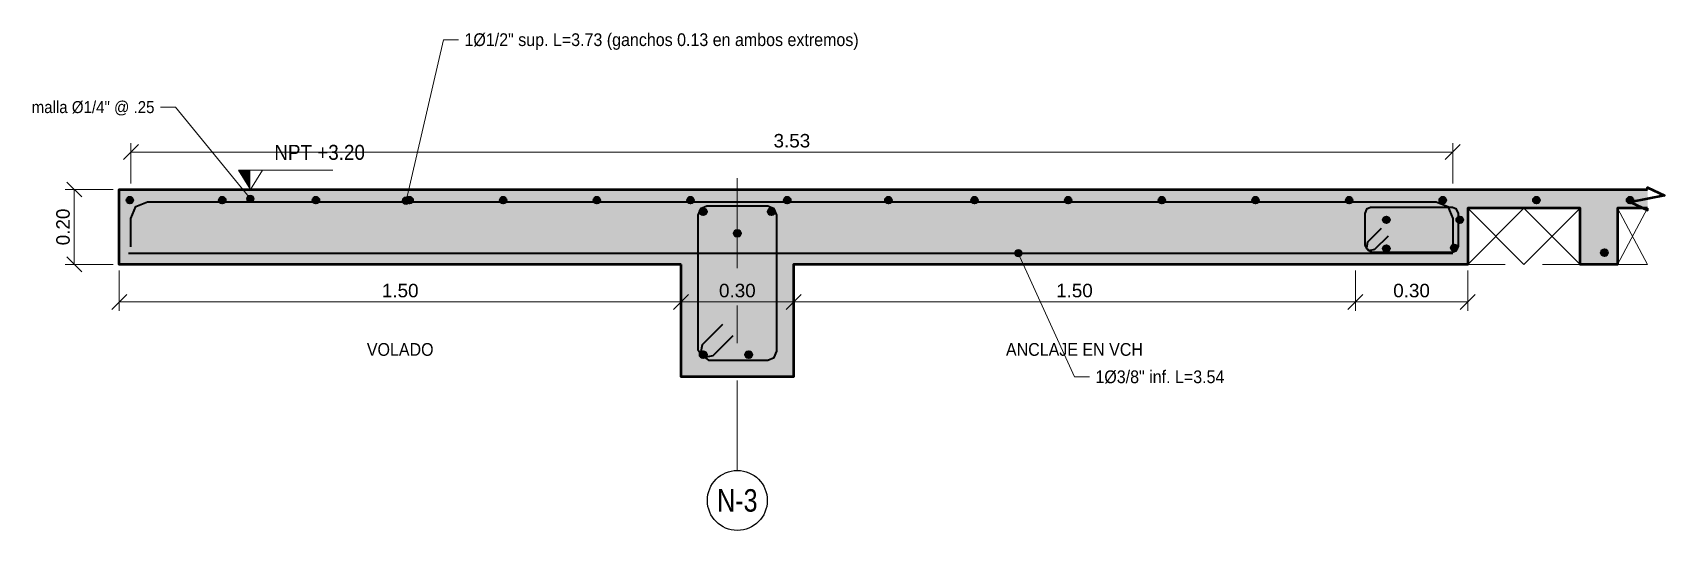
# Model space of a CAD drawing. Header units: metres. Extents: x -3 to 125, y -40 to 31.
# Drawn here: x 60.634 to 64.99, y -0.71 to 0.619 of the extents above; entities that cross this region are included whole.
import ezdxf
from ezdxf.enums import TextEntityAlignment as Align

# ---------------------------------------------------------------- set-up
doc = ezdxf.new("R2010")
doc.units = ezdxf.units.M
doc.linetypes.add('EJE20', pattern=[0.35, 0.24, -0.04, 0.03, -0.04])
doc.linetypes.add('OCULTA20', pattern=[0.09, 0.06, -0.03])
for name, color, linetype, lineweight in [('E-ACERO', 1, 'Continuous', 35), ('E-ACERO-TXT', 7, 'Continuous', 18), ('E-CORTE', 7, 'Continuous', 50), ('E-CORTE-ACH', 254, 'Continuous', 0), ('E-COTA', 7, 'Continuous', 13), ('E-EJES', 1, 'Continuous', 18), ('E-EJES-ID', 7, 'Continuous', 25), ('E-NIVEL', 7, 'Continuous', 18), ('E-PROYECCION', 8, 'Continuous', 18), ('E-TEXTO', 7, 'Continuous', 18)]:
    doc.layers.add(name, color=color, linetype=linetype, lineweight=lineweight)
doc.styles.add('ARIAL', font='arial.ttf')
doc.dimstyles.new('COTA20', dxfattribs={"dimtxt": 0.036, "dimasz": 0.024, "dimexe": 0.024, "dimexo": 0.016, "dimgap": 0.012, "dimtad": 1, "dimzin": 0, "dimdsep": 46, "dimtxsty": 'ARIAL', "dimtsz": 0.02, "dimcen": 2.5, "dimclrd": 7, "dimclre": 7, "dimclrt": 7, "dimazin": 3, "dimtfac": 1, "dimtmove": 2, "dimatfit": 3, "dimlwd": 13, "dimlwe": 13})

msp = doc.modelspace()

# ---------------------------------------------------------------- hatches: boundary and pattern name
at = {"layer": 'E-ACERO'}
h = msp.add_hatch(color=256, dxfattribs=at)
edge = h.paths.add_edge_path()
edge.add_arc((60.8931, 0.1718), 0.009, 0, 360)
h = msp.add_hatch(color=256, dxfattribs=at)
edge = h.paths.add_edge_path()
edge.add_arc((61.14, 0.1718), 0.009, 0, 360)
h = msp.add_hatch(color=256, dxfattribs=at)
edge = h.paths.add_edge_path()
edge.add_arc((61.39, 0.1718), 0.009, 0, 360)
h = msp.add_hatch(color=256, dxfattribs=at)
edge = h.paths.add_edge_path()
edge.add_arc((61.64, 0.1718), 0.009, 0, 360)
h = msp.add_hatch(color=256, dxfattribs=at)
edge = h.paths.add_edge_path()
edge.add_arc((61.89, 0.1718), 0.009, 0, 360)
h = msp.add_hatch(color=256, dxfattribs=at)
edge = h.paths.add_edge_path()
edge.add_arc((62.14, 0.1718), 0.009, 0, 360)
h = msp.add_hatch(color=256, dxfattribs=at)
edge = h.paths.add_edge_path()
edge.add_arc((62.39, 0.1718), 0.009, 0, 360)
h = msp.add_hatch(color=256, dxfattribs=at)
edge = h.paths.add_edge_path()
edge.add_arc((62.6483, 0.1718), 0.009, 0, 360)
h = msp.add_hatch(color=256, dxfattribs=at)
edge = h.paths.add_edge_path()
edge.add_arc((62.9183, 0.1718), 0.009, 0, 360)
h = msp.add_hatch(color=256, dxfattribs=at)
edge = h.paths.add_edge_path()
edge.add_arc((63.1483, 0.1718), 0.009, 0, 360)
h = msp.add_hatch(color=256, dxfattribs=at)
edge = h.paths.add_edge_path()
edge.add_arc((63.3983, 0.1718), 0.009, 0, 360)
h = msp.add_hatch(color=256, dxfattribs=at)
edge = h.paths.add_edge_path()
edge.add_arc((63.6483, 0.1718), 0.009, 0, 360)
h = msp.add_hatch(color=256, dxfattribs=at)
edge = h.paths.add_edge_path()
edge.add_arc((63.8983, 0.1718), 0.009, 0, 360)
h = msp.add_hatch(color=256, dxfattribs=at)
edge = h.paths.add_edge_path()
edge.add_arc((64.1483, 0.1718), 0.009, 0, 360)
h = msp.add_hatch(color=256, dxfattribs=at)
edge = h.paths.add_edge_path()
edge.add_arc((64.3983, 0.1718), 0.009, 0, 360)
h = msp.add_hatch(color=256, dxfattribs=at)
edge = h.paths.add_edge_path()
edge.add_arc((64.6483, 0.1718), 0.009, 0, 360)
h = msp.add_hatch(color=256, dxfattribs=at)
edge = h.paths.add_edge_path()
edge.add_arc((64.8983, 0.1718), 0.009, 0, 360)
h = msp.add_hatch(color=256, dxfattribs=at)
edge = h.paths.add_edge_path()
edge.add_arc((62.424, 0.1409), 0.00953, 0, 360)
h = msp.add_hatch(color=256, dxfattribs=at)
edge = h.paths.add_edge_path()
edge.add_arc((62.6059, 0.1409), 0.00953, 0, 360)
h = msp.add_hatch(color=256, dxfattribs=at)
edge = h.paths.add_edge_path()
edge.add_arc((62.515, 0.0829), 0.00953, 0, 360)
h = msp.add_hatch(color=256, dxfattribs=at)
edge = h.paths.add_edge_path()
edge.add_arc((64.2477, 0.1189), 0.009, 0, 360)
h = msp.add_hatch(color=256, dxfattribs=at)
edge = h.paths.add_edge_path()
edge.add_arc((64.4437, 0.1189), 0.009, 0, 360)
h = msp.add_hatch(color=256, dxfattribs=at)
edge = h.paths.add_edge_path()
edge.add_arc((64.2477, 0.0422), 0.009, 0, 360)
h = msp.add_hatch(color=256, dxfattribs=at)
edge = h.paths.add_edge_path()
edge.add_arc((64.4286, 0.0441), 0.009, 0, 360)
h = msp.add_hatch(color=256, dxfattribs=at)
edge = h.paths.add_edge_path()
edge.add_arc((64.8297, 0.0313), 0.009, 0, 360)
h = msp.add_hatch(color=256, dxfattribs=at)
edge = h.paths.add_edge_path()
edge.add_arc((62.424, -0.241), 0.00953, 0, 360)
h = msp.add_hatch(color=256, dxfattribs=at)
edge = h.paths.add_edge_path()
edge.add_arc((62.5453, -0.241), 0.00953, 0, 360)
at = {"layer": 'E-ACERO-TXT'}
h = msp.add_hatch(color=256, dxfattribs=at)
edge = h.paths.add_edge_path()
edge.add_arc((61.215, 0.175), 0.01, 0, 360)
h = msp.add_hatch(color=256, dxfattribs=at)
edge = h.paths.add_edge_path()
edge.add_arc((61.6306, 0.17), 0.01, 0, 360)
h = msp.add_hatch(color=256, dxfattribs=at)
edge = h.paths.add_edge_path()
edge.add_arc((63.265, 0.03), 0.01, 0, 360)
at = {"layer": 'E-CORTE-ACH'}
msp.add_hatch(color=256, dxfattribs=at).paths.add_polyline_path([(62.365, 0), (60.865, 0), (60.865, 0.15), (60.865, 0.2), (64.465, 0.2), (64.765, 0.2), (64.865, 0.2), (64.945, 0.2), (64.945, 0.15), (64.865, 0.15), (64.865, 0), (64.765, 0), (64.765, 0.15), (64.465, 0.15), (64.465, 0), (62.6649, 0), (62.665, 0), (62.665, 0), (62.665, -0.3), (62.665, -0.3), (62.6649, -0.3), (62.365, -0.3), (62.365, -0.3), (62.365, -0.3), (62.365, 0), (62.365, 0)])
at = {"layer": 'E-NIVEL'}
msp.add_hatch(color=7, dxfattribs=at).paths.add_polyline_path([(61.215, 0.2), (61.183, 0.2512), (61.215, 0.2512)])

# ---------------------------------------------------------------- linework, layer by layer
at = {"layer": 'E-ACERO'}
for points in [[(60.8963, 0.0473), (60.8963, 0.1228), (60.9093, 0.1543), (60.9408, 0.1673), (64.3805, 0.1673), (64.4119, 0.1543), (64.425, 0.1228), (64.425, 0.0473)], [(62.4275, -0.248), (62.4383, -0.2552), (62.5964, -0.2552), (62.6132, -0.2483), (62.6202, -0.2314), (62.6202, 0.1314), (62.6132, 0.1483), (62.5964, 0.1552), (62.4335, 0.1552), (62.4167, 0.1483), (62.4097, 0.1314), (62.4097, -0.2267), (62.4169, -0.2374)], [(62.4275, -0.248), (62.4383, -0.2552), (62.5964, -0.2552), (62.6132, -0.2483), (62.6202, -0.2314), (62.6202, 0.1314), (62.6132, 0.1483), (62.5964, 0.1552), (62.4335, 0.1552), (62.4167, 0.1483), (62.4097, 0.1314), (62.4097, -0.2267), (62.4169, -0.2374)], [(62.4275, -0.248), (62.4383, -0.2552), (62.5964, -0.2552), (62.6132, -0.2483), (62.6202, -0.2314), (62.6202, 0.1314), (62.6132, 0.1483), (62.5964, 0.1552), (62.4335, 0.1552), (62.4167, 0.1483), (62.4097, 0.1314), (62.4097, -0.2267), (62.4169, -0.2374)], [(62.4275, -0.248), (62.4383, -0.2552), (62.5964, -0.2552), (62.6132, -0.2483), (62.6202, -0.2314), (62.6202, 0.1314), (62.6132, 0.1483), (62.5964, 0.1552), (62.4335, 0.1552), (62.4167, 0.1483), (62.4097, 0.1314), (62.4097, -0.2267), (62.4169, -0.2374)], [(62.4275, -0.248), (62.4383, -0.2552), (62.5964, -0.2552), (62.6132, -0.2483), (62.6202, -0.2314), (62.6202, 0.1314), (62.6132, 0.1483), (62.5964, 0.1552), (62.4335, 0.1552), (62.4167, 0.1483), (62.4097, 0.1314), (62.4097, -0.2267), (62.4169, -0.2374)], [(62.4275, -0.248), (62.4383, -0.2552), (62.5964, -0.2552), (62.6132, -0.2483), (62.6202, -0.2314), (62.6202, 0.1314), (62.6132, 0.1483), (62.5964, 0.1552), (62.4335, 0.1552), (62.4167, 0.1483), (62.4097, 0.1314), (62.4097, -0.2267), (62.4169, -0.2374)], [(62.4275, -0.248), (62.4383, -0.2552), (62.5964, -0.2552), (62.6132, -0.2483), (62.6202, -0.2314), (62.6202, 0.1314), (62.6132, 0.1483), (62.5964, 0.1552), (62.4335, 0.1552), (62.4167, 0.1483), (62.4097, 0.1314), (62.4097, -0.2267), (62.4169, -0.2374)], [(62.4275, -0.248), (62.4383, -0.2552), (62.5964, -0.2552), (62.6132, -0.2483), (62.6202, -0.2314), (62.6202, 0.1314), (62.6132, 0.1483), (62.5964, 0.1552), (62.4335, 0.1552), (62.4167, 0.1483), (62.4097, 0.1314), (62.4097, -0.2267), (62.4169, -0.2374)], [(62.4275, -0.248), (62.4383, -0.2552), (62.5964, -0.2552), (62.6132, -0.2483), (62.6202, -0.2314), (62.6202, 0.1314), (62.6132, 0.1483), (62.5964, 0.1552), (62.4335, 0.1552), (62.4167, 0.1483), (62.4097, 0.1314), (62.4097, -0.2267), (62.4169, -0.2374)], [(62.4275, -0.248), (62.4383, -0.2552), (62.5964, -0.2552), (62.6132, -0.2483), (62.6202, -0.2314), (62.6202, 0.1314), (62.6132, 0.1483), (62.5964, 0.1552), (62.4335, 0.1552), (62.4167, 0.1483), (62.4097, 0.1314), (62.4097, -0.2267), (62.4169, -0.2374)], [(62.4275, -0.248), (62.4383, -0.2552), (62.5964, -0.2552), (62.6132, -0.2483), (62.6202, -0.2314), (62.6202, 0.1314), (62.6132, 0.1483), (62.5964, 0.1552), (62.4335, 0.1552), (62.4167, 0.1483), (62.4097, 0.1314), (62.4097, -0.2267), (62.4169, -0.2374)], [(62.4275, -0.248), (62.4383, -0.2552), (62.5964, -0.2552), (62.6132, -0.2483), (62.6202, -0.2314), (62.6202, 0.1314), (62.6132, 0.1483), (62.5964, 0.1552), (62.4335, 0.1552), (62.4167, 0.1483), (62.4097, 0.1314), (62.4097, -0.2267), (62.4169, -0.2374)], [(62.4275, -0.248), (62.4383, -0.2552), (62.5964, -0.2552), (62.6132, -0.2483), (62.6202, -0.2314), (62.6202, 0.1314), (62.6132, 0.1483), (62.5964, 0.1552), (62.4335, 0.1552), (62.4167, 0.1483), (62.4097, 0.1314), (62.4097, -0.2267), (62.4169, -0.2374)], [(62.4275, -0.248), (62.4383, -0.2552), (62.5964, -0.2552), (62.6132, -0.2483), (62.6202, -0.2314), (62.6202, 0.1314), (62.6132, 0.1483), (62.5964, 0.1552), (62.4335, 0.1552), (62.4167, 0.1483), (62.4097, 0.1314), (62.4097, -0.2267), (62.4169, -0.2374)], [(62.4275, -0.248), (62.4383, -0.2552), (62.5964, -0.2552), (62.6132, -0.2483), (62.6202, -0.2314), (62.6202, 0.1314), (62.6132, 0.1483), (62.5964, 0.1552), (62.4335, 0.1552), (62.4167, 0.1483), (62.4097, 0.1314), (62.4097, -0.2267), (62.4169, -0.2374)], [(64.2018, 0.0375), (64.209, 0.0327), (64.4241, 0.0327), (64.4353, 0.0373), (64.44, 0.0486), (64.44, 0.1361), (64.4353, 0.1474), (64.4241, 0.152), (64.2058, 0.152), (64.1946, 0.1474), (64.19, 0.1361), (64.19, 0.0517), (64.1948, 0.0446)], [(64.2018, 0.0375), (64.209, 0.0327), (64.4241, 0.0327), (64.4353, 0.0373), (64.44, 0.0486), (64.44, 0.1361), (64.4353, 0.1474), (64.4241, 0.152), (64.2058, 0.152), (64.1946, 0.1474), (64.19, 0.1361), (64.19, 0.0517), (64.1948, 0.0446)], [(64.2337, 0.0957), (64.1978, 0.0598), (64.1948, 0.0446)], [(64.2337, 0.0957), (64.1978, 0.0598), (64.1948, 0.0446)], [(64.1948, 0.0446), (64.1943, 0.0425), (64.1976, 0.0403)], [(64.1948, 0.0446), (64.1943, 0.0425), (64.1976, 0.0403)], [(64.1948, 0.0446), (64.1976, 0.0403)], [(64.1948, 0.0446), (64.1976, 0.0403)], [(64.2018, 0.0375), (64.2171, 0.0405), (64.253, 0.0764)], [(64.2018, 0.0375), (64.2171, 0.0405), (64.253, 0.0764)], [(60.89, 0.0298), (64.425, 0.0298)], [(64.1976, 0.0403), (64.2018, 0.0375)], [(64.1976, 0.0403), (64.1998, 0.0371), (64.2018, 0.0375)], [(64.1976, 0.0403), (64.2018, 0.0375)], [(64.1976, 0.0403), (64.1998, 0.0371), (64.2018, 0.0375)], [(62.4753, -0.1607), (62.4215, -0.2146), (62.4169, -0.2374)], [(62.4753, -0.1607), (62.4215, -0.2146), (62.4169, -0.2374)], [(62.4753, -0.1607), (62.4215, -0.2146), (62.4169, -0.2374)], [(62.4753, -0.1607), (62.4215, -0.2146), (62.4169, -0.2374)], [(62.4753, -0.1607), (62.4215, -0.2146), (62.4169, -0.2374)], [(62.4753, -0.1607), (62.4215, -0.2146), (62.4169, -0.2374)], [(62.4753, -0.1607), (62.4215, -0.2146), (62.4169, -0.2374)], [(62.4753, -0.1607), (62.4215, -0.2146), (62.4169, -0.2374)], [(62.4753, -0.1607), (62.4215, -0.2146), (62.4169, -0.2374)], [(62.4753, -0.1607), (62.4215, -0.2146), (62.4169, -0.2374)], [(62.4753, -0.1607), (62.4215, -0.2146), (62.4169, -0.2374)], [(62.4753, -0.1607), (62.4215, -0.2146), (62.4169, -0.2374)], [(62.4753, -0.1607), (62.4215, -0.2146), (62.4169, -0.2374)], [(62.4753, -0.1607), (62.4215, -0.2146), (62.4169, -0.2374)], [(62.4753, -0.1607), (62.4215, -0.2146), (62.4169, -0.2374)], [(62.4275, -0.248), (62.4504, -0.2435), (62.5043, -0.1896)], [(62.4275, -0.248), (62.4504, -0.2435), (62.5043, -0.1896)], [(62.4275, -0.248), (62.4504, -0.2435), (62.5043, -0.1896)], [(62.4275, -0.248), (62.4504, -0.2435), (62.5043, -0.1896)], [(62.4275, -0.248), (62.4504, -0.2435), (62.5043, -0.1896)], [(62.4275, -0.248), (62.4504, -0.2435), (62.5043, -0.1896)], [(62.4275, -0.248), (62.4504, -0.2435), (62.5043, -0.1896)], [(62.4275, -0.248), (62.4504, -0.2435), (62.5043, -0.1896)], [(62.4275, -0.248), (62.4504, -0.2435), (62.5043, -0.1896)], [(62.4275, -0.248), (62.4504, -0.2435), (62.5043, -0.1896)], [(62.4275, -0.248), (62.4504, -0.2435), (62.5043, -0.1896)], [(62.4275, -0.248), (62.4504, -0.2435), (62.5043, -0.1896)], [(62.4275, -0.248), (62.4504, -0.2435), (62.5043, -0.1896)], [(62.4275, -0.248), (62.4504, -0.2435), (62.5043, -0.1896)], [(62.4275, -0.248), (62.4504, -0.2435), (62.5043, -0.1896)], [(62.4169, -0.2374), (62.4163, -0.2405), (62.4212, -0.2438)], [(62.4169, -0.2374), (62.4163, -0.2405), (62.4212, -0.2438)], [(62.4169, -0.2374), (62.4163, -0.2405), (62.4212, -0.2438)], [(62.4169, -0.2374), (62.4163, -0.2405), (62.4212, -0.2438)], [(62.4169, -0.2374), (62.4163, -0.2405), (62.4212, -0.2438)], [(62.4169, -0.2374), (62.4163, -0.2405), (62.4212, -0.2438)], [(62.4169, -0.2374), (62.4163, -0.2405), (62.4212, -0.2438)], [(62.4169, -0.2374), (62.4163, -0.2405), (62.4212, -0.2438)], [(62.4169, -0.2374), (62.4163, -0.2405), (62.4212, -0.2438)], [(62.4169, -0.2374), (62.4163, -0.2405), (62.4212, -0.2438)], [(62.4169, -0.2374), (62.4163, -0.2405), (62.4212, -0.2438)], [(62.4169, -0.2374), (62.4163, -0.2405), (62.4212, -0.2438)], [(62.4169, -0.2374), (62.4163, -0.2405), (62.4212, -0.2438)], [(62.4169, -0.2374), (62.4163, -0.2405), (62.4212, -0.2438)], [(62.4169, -0.2374), (62.4163, -0.2405), (62.4212, -0.2438)], [(62.4169, -0.2374), (62.4212, -0.2438)], [(62.4169, -0.2374), (62.4212, -0.2438)], [(62.4169, -0.2374), (62.4212, -0.2438)], [(62.4169, -0.2374), (62.4212, -0.2438)], [(62.4169, -0.2374), (62.4212, -0.2438)], [(62.4169, -0.2374), (62.4212, -0.2438)], [(62.4169, -0.2374), (62.4212, -0.2438)], [(62.4169, -0.2374), (62.4212, -0.2438)], [(62.4169, -0.2374), (62.4212, -0.2438)], [(62.4169, -0.2374), (62.4212, -0.2438)], [(62.4169, -0.2374), (62.4212, -0.2438)], [(62.4169, -0.2374), (62.4212, -0.2438)], [(62.4169, -0.2374), (62.4212, -0.2438)], [(62.4169, -0.2374), (62.4212, -0.2438)], [(62.4169, -0.2374), (62.4212, -0.2438)], [(62.4212, -0.2438), (62.4275, -0.248)], [(62.4212, -0.2438), (62.4244, -0.2487), (62.4275, -0.248)], [(62.4212, -0.2438), (62.4275, -0.248)], [(62.4212, -0.2438), (62.4244, -0.2487), (62.4275, -0.248)], [(62.4212, -0.2438), (62.4275, -0.248)], [(62.4212, -0.2438), (62.4244, -0.2487), (62.4275, -0.248)], [(62.4212, -0.2438), (62.4275, -0.248)], [(62.4212, -0.2438), (62.4244, -0.2487), (62.4275, -0.248)], [(62.4212, -0.2438), (62.4275, -0.248)], [(62.4212, -0.2438), (62.4244, -0.2487), (62.4275, -0.248)], [(62.4212, -0.2438), (62.4275, -0.248)], [(62.4212, -0.2438), (62.4244, -0.2487), (62.4275, -0.248)], [(62.4212, -0.2438), (62.4275, -0.248)], [(62.4212, -0.2438), (62.4244, -0.2487), (62.4275, -0.248)], [(62.4212, -0.2438), (62.4275, -0.248)], [(62.4212, -0.2438), (62.4244, -0.2487), (62.4275, -0.248)], [(62.4212, -0.2438), (62.4275, -0.248)], [(62.4212, -0.2438), (62.4244, -0.2487), (62.4275, -0.248)], [(62.4212, -0.2438), (62.4275, -0.248)], [(62.4212, -0.2438), (62.4244, -0.2487), (62.4275, -0.248)], [(62.4212, -0.2438), (62.4275, -0.248)], [(62.4212, -0.2438), (62.4244, -0.2487), (62.4275, -0.248)], [(62.4212, -0.2438), (62.4275, -0.248)], [(62.4212, -0.2438), (62.4244, -0.2487), (62.4275, -0.248)], [(62.4212, -0.2438), (62.4275, -0.248)], [(62.4212, -0.2438), (62.4244, -0.2487), (62.4275, -0.248)], [(62.4212, -0.2438), (62.4275, -0.248)], [(62.4212, -0.2438), (62.4244, -0.2487), (62.4275, -0.248)], [(62.4212, -0.2438), (62.4275, -0.248)], [(62.4212, -0.2438), (62.4244, -0.2487), (62.4275, -0.248)]]:
    msp.add_lwpolyline(points, dxfattribs=at)
for centre, radius in [((60.8931, 0.1718), 0.009), ((61.14, 0.1718), 0.009), ((61.39, 0.1718), 0.009), ((61.64, 0.1718), 0.009), ((61.89, 0.1718), 0.009), ((62.14, 0.1718), 0.009), ((62.39, 0.1718), 0.009), ((62.6483, 0.1718), 0.009), ((62.9183, 0.1718), 0.009), ((63.1483, 0.1718), 0.009), ((63.3983, 0.1718), 0.009), ((63.6483, 0.1718), 0.009), ((63.8983, 0.1718), 0.009), ((64.1483, 0.1718), 0.009), ((64.3983, 0.1718), 0.009), ((64.6483, 0.1718), 0.009), ((64.8983, 0.1718), 0.009), ((62.424, 0.1409), 0.00953), ((62.6059, 0.1409), 0.00953), ((62.515, 0.0829), 0.00953), ((64.2477, 0.1189), 0.009), ((64.4437, 0.1189), 0.009), ((64.2477, 0.0422), 0.009), ((64.4286, 0.0441), 0.009), ((64.8297, 0.0313), 0.009), ((62.424, -0.241), 0.00953), ((62.5453, -0.241), 0.00953)]:
    msp.add_circle(centre, radius, dxfattribs=at)
at = {"layer": 'E-ACERO-TXT'}
for points in [[(61.6306, 0.17), (61.7306, 0.6), (61.7706, 0.6)], [(61.215, 0.175), (61.015, 0.42), (60.975, 0.42)], [(63.265, 0.03), (63.415, -0.3), (63.455, -0.3)]]:
    msp.add_lwpolyline(points, dxfattribs=at)
for centre in [(61.215, 0.175), (61.6306, 0.17), (63.265, 0.03)]:
    msp.add_circle(centre, 0.01, dxfattribs=at)
at = {"layer": 'E-CORTE'}
for points in [[(62.365, 0), (60.865, 0), (60.865, 0.15), (60.865, 0.2), (64.465, 0.2), (64.765, 0.2), (64.865, 0.2), (64.9449, 0.2)], [(64.9449, 0.2), (64.9449, 0.205), (64.9899, 0.184), (64.8999, 0.166), (64.9449, 0.145), (64.9449, 0.15)], [(64.9449, 0.15), (64.865, 0.15), (64.865, 0), (64.765, 0), (64.765, 0.15), (64.465, 0.15), (64.465, 0), (62.6649, 0), (62.665, 0), (62.665, 0), (62.665, -0.3), (62.665, -0.3), (62.6649, -0.3), (62.365, -0.3), (62.365, -0.3), (62.365, -0.3), (62.365, 0), (62.365, 0), (62.365, 0)]]:
    msp.add_lwpolyline(points, dxfattribs=at)
at = {"layer": 'E-EJES', "linetype": 'EJE20'}
msp.add_line((62.515, -0.55), (62.515, 0.25), dxfattribs=at)
at = {"layer": 'E-EJES-ID'}
msp.add_circle((62.515, -0.63), 0.08, dxfattribs=at)
at = {"layer": 'E-NIVEL'}
msp.add_line((61.183, 0.2512), (61.435, 0.2512), dxfattribs=at)
msp.add_lwpolyline([(61.215, 0.2), (61.183, 0.2512), (61.247, 0.2512)], close=True, dxfattribs=at)
at = {"layer": 'E-PROYECCION'}
for p, q in [((64.465, 0.15), (64.765, 0.15)), ((64.465, 0), (64.465, 0.15)), ((64.465, 0), (64.615, 0.15)), ((64.465, 0.15), (64.615, 0)), ((64.615, 0), (64.765, 0.15)), ((64.615, 0.15), (64.765, 0)), ((64.765, 0), (64.765, 0.15)), ((64.865, 0.15), (64.945, 0.15)), ((64.865, 0), (64.865, 0.15)), ((64.865, 0), (64.945, 0.15)), ((64.865, 0.15), (64.945, 0))]:
    msp.add_line(p, q, dxfattribs=at)
at = {"layer": 'E-PROYECCION', "linetype": 'OCULTA20'}
for p, q in [((64.465, 0), (64.765, 0)), ((64.865, 0), (64.945, 0))]:
    msp.add_line(p, q, dxfattribs=at)

# ---------------------------------------------------------------- texts
at = {"layer": 'E-ACERO-TXT', "style": 'ARIAL', "width": 0.9}
for s, p in [('1Ø1/2" sup. L=3.73 (ganchos 0.13 en ambos extremos)', (61.7866, 0.6)), ('1Ø3/8" inf. L=3.54', (63.471, -0.3))]:
    msp.add_text(s, height=0.034, dxfattribs=at).set_placement(p, align=Align.MIDDLE_LEFT)
msp.add_text('malla Ø1/4" @ .25', height=0.032, dxfattribs=at).set_placement((60.959, 0.42), align=Align.MIDDLE_RIGHT)
at = {"layer": 'E-EJES-ID', "style": 'ARIAL', "width": 0.8}
msp.add_text('N-3', height=0.06, dxfattribs=at).set_placement((62.515, -0.63), align=Align.MIDDLE_CENTER)
at = {"layer": 'E-NIVEL', "style": 'ARIAL', "width": 0.9}
msp.add_text('NPT +3.20', height=0.04, dxfattribs=at).set_placement((61.279, 0.2672), align=Align.BOTTOM_LEFT)
at = {"layer": 'E-TEXTO', "style": 'ARIAL', "width": 0.9}
for s, p in [('VOLADO', (61.615, -0.21)), ('ANCLAJE EN VCH', (63.415, -0.21))]:
    msp.add_text(s, height=0.034, dxfattribs=at).set_placement(p, align=Align.TOP_CENTER)

# ---------------------------------------------------------------- dimensions: what is measured, and where the dimension line sits
at = {"layer": 'E-COTA'}
for base, p1, p2 in [((60.8963, 0.3), (60.8963, 0.2), (64.425, 0.2)), ((60.865, -0.1), (60.865, 0), (62.365, 0)), ((62.365, -0.1), (62.365, 0), (62.665, 0)), ((62.665, -0.1), (62.665, 0), (64.165, 0)), ((64.165, -0.1), (64.165, 0), (64.465, 0))]:
    msp.add_linear_dim(base=base, p1=p1, p2=p2, dimstyle='COTA20', override={"dimdec": 2}, dxfattribs=at).render()
msp.add_linear_dim(base=(60.745, 0), p1=(60.865, 0), p2=(60.865, 0.2), angle=90, dimstyle='COTA20', override={"dimdec": 2}, dxfattribs=at).render()

doc.saveas('drawing.dxf')
